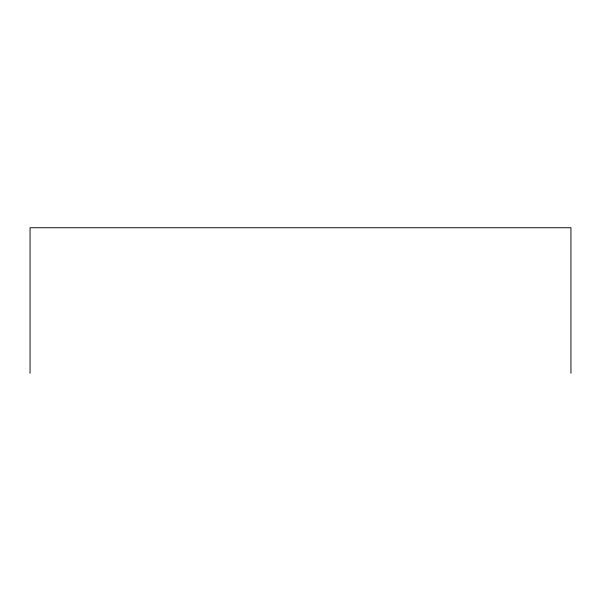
<?xml version="1.0" encoding="UTF-8"?>
<svg xmlns="http://www.w3.org/2000/svg" width="601" height="601" viewBox="0 0 601 601"><rect width="100%" height="100%" fill="white"/><g stroke="black" fill="none" stroke-linecap="round" stroke-linejoin="round"><path stroke-width="0.9" d="M570.95 373.259L570.95 227.741L30.05 227.741L30.05 373.259"/></g></svg>
